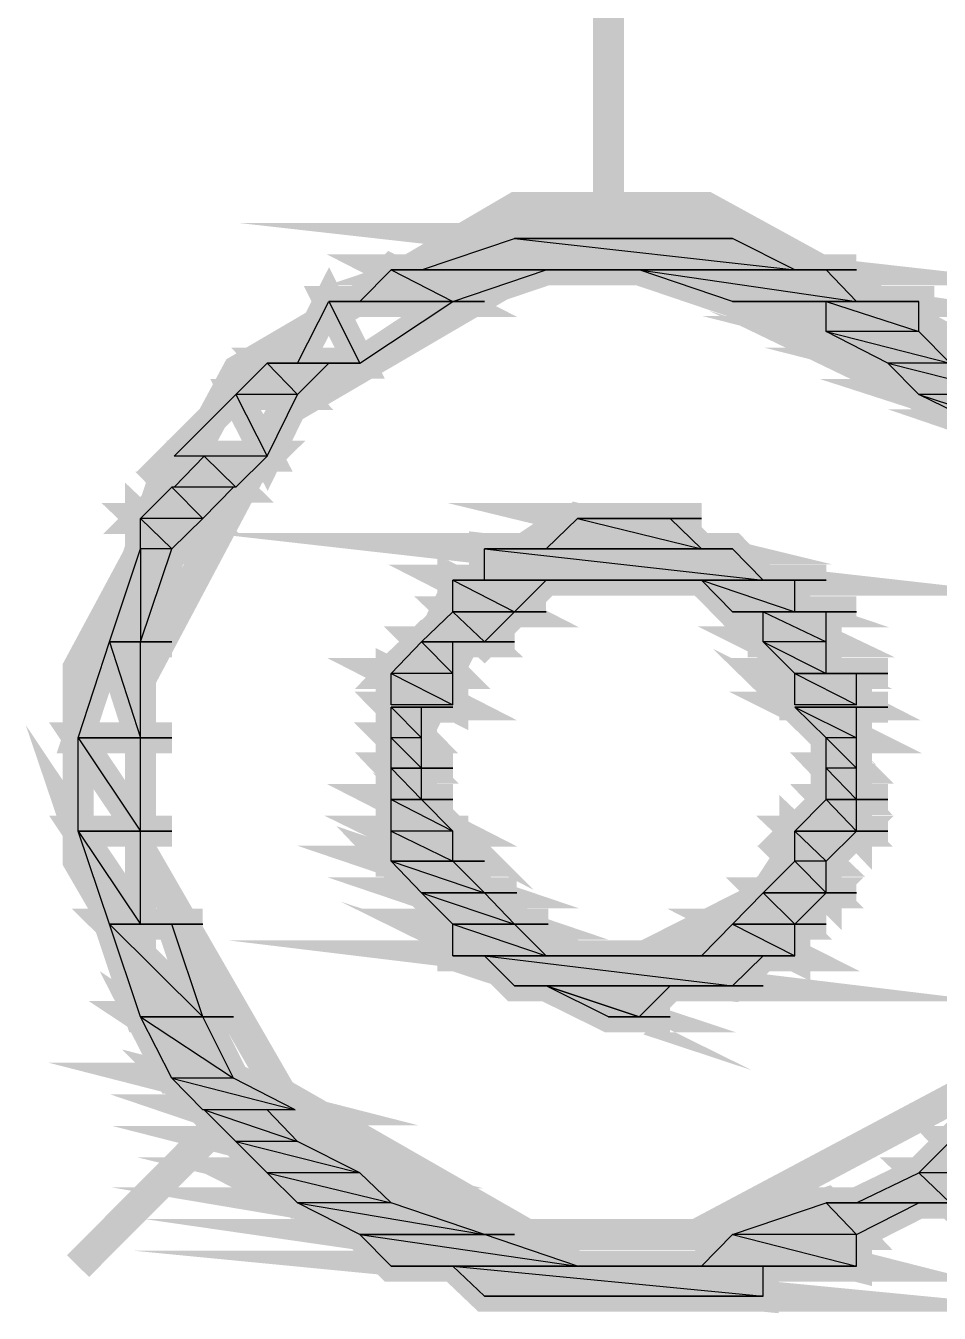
# Model space of a CAD drawing. Header units: metres. Extents: x -593 to 248, y 430 to 1024.
# Drawn here: x -230.477 to -229.232, y 806.508 to 808.263 of the extents above; entities that cross this region are included whole.
import ezdxf

# ---------------------------------------------------------------- set-up
doc = ezdxf.new("R2010")
doc.units = ezdxf.units.M
doc.header["$MEASUREMENT"] = 0
doc.layers.add('C00-00-00-BLACK', color=7, linetype='Continuous')
doc.layers.add('CFF-00-00', color=1, linetype='Continuous')

msp = doc.modelspace()

# ---------------------------------------------------------------- linework, layer by layer
at = {"layer": 'C00-00-00-BLACK', "const_width": 0.0423}
msp.add_lwpolyline([(-229.6828, 807.9729), (-229.6828, 808.5649)], dxfattribs=at)
for points in [[(-228.9208, 807.2509), (-228.9208, 807.3869), (-229.1438, 807.7929), (-229.5488, 808.0149), (-229.6828, 808.0149), (-229.8088, 808.0149), (-230.1878, 807.7929), (-230.4058, 807.3869), (-230.4058, 807.2509), (-230.4058, 807.1249), (-230.1878, 806.7489), (-229.8088, 806.5309), (-229.6828, 806.5309), (-229.5488, 806.5309), (-229.1438, 806.7489), (-228.9208, 807.1249), (-228.9208, 807.2509)], [(-229.5138, 807.9729), (-229.8108, 807.9729), (-229.4288, 807.9299), (-229.5138, 807.9729)], [(-229.8108, 807.9729), (-229.4288, 807.9299), (-229.9378, 807.9299), (-229.8108, 807.9729)], [(-229.7678, 807.9729), (-229.5138, 807.9729), (-229.8108, 807.9729), (-229.7678, 807.9729)], [(-229.6408, 807.9729), (-229.5558, 807.9729), (-229.7678, 807.9729), (-229.6408, 807.9729)], [(-229.5558, 807.9729), (-229.7678, 807.9729), (-229.5138, 807.9729), (-229.5558, 807.9729)], [(-229.6408, 807.9299), (-229.3448, 807.8869), (-229.5138, 807.8869), (-229.6408, 807.9299)], [(-229.9788, 807.9299), (-229.8948, 807.8869), (-230.0218, 807.8869), (-229.9788, 807.9299)], [(-229.0058, 807.2509), (-229.0058, 807.3719), (-229.2018, 807.7339), (-229.5628, 807.9299), (-229.6828, 807.9299), (-229.7938, 807.9299), (-230.1288, 807.7339), (-230.3208, 807.3719), (-230.3208, 807.2509), (-230.3208, 807.1399), (-230.1288, 806.8069), (-229.7938, 806.6149), (-229.6828, 806.6149), (-229.5628, 806.6149), (-229.2018, 806.8069), (-229.0058, 807.1399), (-229.0058, 807.2509)], [(-229.7678, 807.9299), (-229.9788, 807.9299), (-229.8948, 807.8869), (-229.7678, 807.9299)], [(-229.9378, 807.9299), (-229.7678, 807.9299), (-229.9788, 807.9299), (-229.9378, 807.9299)], [(-229.3858, 807.9299), (-229.9378, 807.9299), (-229.3858, 807.9299)], [(-229.9378, 807.9299), (-229.3858, 807.9299), (-229.3448, 807.9299), (-229.9378, 807.9299)], [(-229.3858, 807.9299), (-229.3448, 807.9299), (-229.9378, 807.9299), (-229.3858, 807.9299)], [(-229.3858, 807.9299), (-229.9378, 807.9299), (-229.4288, 807.9299), (-229.3858, 807.9299)], [(-229.6408, 807.9299), (-229.9378, 807.9299), (-229.7678, 807.9299), (-229.6408, 807.9299)], [(-229.3858, 807.9299), (-229.6408, 807.9299), (-229.3448, 807.8869), (-229.3858, 807.9299)], [(-230.0638, 807.8869), (-230.0218, 807.8029), (-230.1068, 807.8029), (-230.0638, 807.8869)], [(-229.8948, 807.8869), (-230.0638, 807.8869), (-230.0218, 807.8029), (-229.8948, 807.8869)], [(-229.8948, 807.8869), (-230.0218, 807.8869), (-230.0638, 807.8869), (-229.8948, 807.8869)], [(-230.0218, 807.8869), (-229.8948, 807.8869), (-229.8518, 807.8869), (-230.0218, 807.8869)], [(-229.3858, 807.8459), (-229.2168, 807.8029), (-229.3018, 807.8029), (-229.3858, 807.8459)], [(-229.3448, 807.8869), (-229.5138, 807.8869), (-229.2598, 807.8869), (-229.3448, 807.8869)], [(-229.5138, 807.8869), (-229.2598, 807.8869), (-229.3858, 807.8869), (-229.5138, 807.8869)], [(-229.2598, 807.8869), (-229.3858, 807.8869), (-229.2598, 807.8459), (-229.2598, 807.8869)], [(-229.3858, 807.8869), (-229.2598, 807.8459), (-229.3858, 807.8459), (-229.3858, 807.8869)], [(-229.2598, 807.8459), (-229.3858, 807.8459), (-229.2168, 807.8029), (-229.2598, 807.8459)], [(-229.2598, 807.7599), (-229.1328, 807.7189), (-229.1748, 807.7189), (-229.2598, 807.7599)], [(-230.1478, 807.8029), (-230.1068, 807.7599), (-230.1908, 807.7599), (-230.1478, 807.8029)], [(-229.3018, 807.8029), (-229.1328, 807.7599), (-229.2598, 807.7599), (-229.3018, 807.8029)], [(-230.0638, 807.8029), (-230.1478, 807.8029), (-230.1068, 807.7599), (-230.0638, 807.8029)], [(-230.1068, 807.8029), (-230.0638, 807.8029), (-230.1478, 807.8029), (-230.1068, 807.8029)], [(-230.0218, 807.8029), (-230.1068, 807.8029), (-230.0638, 807.8029), (-230.0218, 807.8029)], [(-229.2168, 807.8029), (-229.3018, 807.8029), (-229.1328, 807.7599), (-229.2168, 807.8029)], [(-230.1908, 807.7599), (-230.1478, 807.6759), (-230.2748, 807.6759), (-230.1908, 807.7599)], [(-230.1068, 807.7599), (-230.1908, 807.7599), (-230.1478, 807.6759), (-230.1068, 807.7599)], [(-229.1328, 807.7599), (-229.2598, 807.7599), (-229.1328, 807.7189), (-229.1328, 807.7599)], [(-229.1328, 807.7189), (-229.1748, 807.7189), (-229.0488, 807.6759), (-229.1328, 807.7189)], [(-229.1748, 807.7189), (-229.0488, 807.6759), (-229.1328, 807.6759), (-229.1748, 807.7189)], [(-229.1328, 807.6759), (-229.0488, 807.6339), (-229.0898, 807.6339), (-229.1328, 807.6759)], [(-230.2338, 807.6759), (-230.1908, 807.6339), (-230.2748, 807.6339), (-230.2338, 807.6759)], [(-230.1478, 807.6759), (-230.2338, 807.6759), (-230.1908, 807.6339), (-230.1478, 807.6759)], [(-230.3208, 807.5499), (-230.3208, 807.4229), (-230.3628, 807.4229), (-230.3208, 807.5499)], [(-230.2778, 807.6339), (-230.2358, 807.5909), (-230.3208, 807.5909), (-230.2778, 807.6339)], [(-230.1938, 807.6339), (-230.2778, 807.6339), (-230.2358, 807.5909), (-230.1938, 807.6339)], [(-230.3208, 807.5909), (-230.2778, 807.5499), (-230.3208, 807.5499), (-230.3208, 807.5909)], [(-230.2358, 807.5909), (-230.3208, 807.5909), (-230.2778, 807.5499), (-230.2358, 807.5909)], [(-229.3448, 807.2509), (-229.3448, 807.3099), (-229.4508, 807.4859), (-229.6248, 807.5909), (-229.6828, 807.5909), (-229.7358, 807.5909), (-229.8948, 807.4859), (-229.9788, 807.3099), (-229.9788, 807.2509), (-229.9788, 807.1979), (-229.8948, 807.0399), (-229.7358, 806.9539), (-229.6828, 806.9539), (-229.6248, 806.9539), (-229.4508, 807.0399), (-229.3448, 807.1979), (-229.3448, 807.2509)], [(-229.5988, 807.5909), (-229.7248, 807.5909), (-229.5558, 807.5499), (-229.5988, 807.5909)], [(-229.7248, 807.5909), (-229.5558, 807.5499), (-229.7678, 807.5499), (-229.7248, 807.5909)], [(-229.6828, 807.5909), (-229.5988, 807.5909), (-229.7248, 807.5909), (-229.6828, 807.5909)], [(-229.7248, 807.5909), (-229.5988, 807.5909), (-229.5558, 807.5909), (-229.7248, 807.5909)], [(-229.5988, 807.5909), (-229.5558, 807.5909), (-229.7248, 807.5909), (-229.5988, 807.5909)], [(-230.2778, 807.5499), (-230.3208, 807.5499), (-230.3208, 807.4229), (-230.2778, 807.5499)], [(-229.5138, 807.5499), (-229.8518, 807.5499), (-229.4718, 807.5069), (-229.5138, 807.5499)], [(-229.3858, 807.2509), (-229.3858, 807.3039), (-229.4718, 807.4629), (-229.6328, 807.5469), (-229.6848, 807.5469), (-229.7298, 807.5469), (-229.8598, 807.4629), (-229.9398, 807.3039), (-229.9398, 807.2509), (-229.9398, 807.2079), (-229.8598, 807.0759), (-229.7298, 806.9949), (-229.6848, 806.9949), (-229.6328, 806.9949), (-229.4718, 807.0759), (-229.3858, 807.2079), (-229.3858, 807.2509)], [(-229.8518, 807.5499), (-229.4718, 807.5069), (-229.8518, 807.5069), (-229.8518, 807.5499)], [(-229.8108, 807.5499), (-229.5138, 807.5499), (-229.8518, 807.5499), (-229.8108, 807.5499)], [(-229.5558, 807.5499), (-229.7678, 807.5499), (-229.8108, 807.5499), (-229.5558, 807.5499)], [(-229.5558, 807.5499), (-229.8108, 807.5499), (-229.5138, 807.5499), (-229.5558, 807.5499)], [(-229.7678, 807.5499), (-229.5558, 807.5499), (-229.5138, 807.5499), (-229.7678, 807.5499)], [(-229.5558, 807.5069), (-229.4288, 807.4639), (-229.5138, 807.4639), (-229.5558, 807.5069)], [(-229.8948, 807.5069), (-229.8108, 807.4639), (-229.8948, 807.4639), (-229.8948, 807.5069)], [(-229.7678, 807.5069), (-229.8948, 807.5069), (-229.8108, 807.4639), (-229.7678, 807.5069)], [(-229.8518, 807.5069), (-229.7678, 807.5069), (-229.8948, 807.5069), (-229.8518, 807.5069)], [(-229.4718, 807.5069), (-229.8518, 807.5069), (-229.4718, 807.5069)], [(-229.8518, 807.5069), (-229.4718, 807.5069), (-229.4288, 807.5069), (-229.8518, 807.5069)], [(-229.7248, 807.5069), (-229.6828, 807.5069), (-229.8518, 807.5069), (-229.7248, 807.5069)], [(-229.7248, 807.5069), (-229.8518, 807.5069), (-229.6828, 807.5069), (-229.7248, 807.5069)], [(-229.7248, 807.5069), (-229.8518, 807.5069), (-229.7678, 807.5069), (-229.7248, 807.5069)], [(-229.4718, 807.5069), (-229.6828, 807.5069), (-229.4718, 807.5069)], [(-229.6828, 807.5069), (-229.4718, 807.5069), (-229.6408, 807.5069), (-229.6828, 807.5069)], [(-229.4288, 807.5069), (-229.5558, 807.5069), (-229.4288, 807.4639), (-229.4288, 807.5069)], [(-229.4718, 807.5069), (-229.6408, 807.5069), (-229.4718, 807.5069)], [(-229.6408, 807.5069), (-229.4718, 807.5069), (-229.5558, 807.5069), (-229.6408, 807.5069)], [(-229.4288, 807.5069), (-229.3858, 807.5069), (-229.5558, 807.5069), (-229.4288, 807.5069)], [(-229.4288, 807.5069), (-229.5558, 807.5069), (-229.4718, 807.5069), (-229.4288, 807.5069)], [(-229.4718, 807.4229), (-229.3858, 807.3799), (-229.4288, 807.3799), (-229.4718, 807.4229)], [(-229.4718, 807.4639), (-229.3858, 807.4229), (-229.4718, 807.4229), (-229.4718, 807.4639)], [(-230.3628, 807.4229), (-230.3208, 807.2919), (-230.4058, 807.2919), (-230.3628, 807.4229)], [(-229.8948, 807.4639), (-229.8518, 807.4229), (-229.9378, 807.4229), (-229.8948, 807.4639)], [(-229.8108, 807.4639), (-229.8948, 807.4639), (-229.8518, 807.4229), (-229.8108, 807.4639)], [(-229.8948, 807.4639), (-229.8108, 807.4639), (-229.7678, 807.4639), (-229.8948, 807.4639)], [(-229.8108, 807.4639), (-229.7678, 807.4639), (-229.8948, 807.4639), (-229.8108, 807.4639)], [(-229.3858, 807.4639), (-229.4718, 807.4639), (-229.3858, 807.4229), (-229.3858, 807.4639)], [(-229.4288, 807.4639), (-229.5138, 807.4639), (-229.3858, 807.4639), (-229.4288, 807.4639)], [(-229.5138, 807.4639), (-229.3858, 807.4639), (-229.4718, 807.4639), (-229.5138, 807.4639)], [(-229.3858, 807.4639), (-229.4718, 807.4639), (-229.3858, 807.4639)], [(-229.4718, 807.4639), (-229.3858, 807.4639), (-229.3448, 807.4639), (-229.4718, 807.4639)], [(-229.9378, 807.4229), (-229.8948, 807.3799), (-229.9788, 807.3799), (-229.9378, 807.4229)], [(-230.3208, 807.4229), (-230.3628, 807.4229), (-230.3208, 807.2919), (-230.3208, 807.4229)], [(-230.3628, 807.4229), (-230.3208, 807.4229), (-230.2778, 807.4229), (-230.3628, 807.4229)], [(-230.3208, 807.4229), (-230.2778, 807.4229), (-230.3628, 807.4229), (-230.3208, 807.4229)], [(-229.8948, 807.4229), (-229.9378, 807.4229), (-229.8948, 807.3799), (-229.8948, 807.4229)], [(-229.8518, 807.4229), (-229.9378, 807.4229), (-229.8518, 807.4229)], [(-229.9378, 807.4229), (-229.8518, 807.4229), (-229.8108, 807.4229), (-229.9378, 807.4229)], [(-229.8948, 807.4229), (-229.8518, 807.4229), (-229.9378, 807.4229), (-229.8948, 807.4229)], [(-229.8948, 807.4229), (-229.9378, 807.4229), (-229.8518, 807.4229), (-229.8948, 807.4229)], [(-229.3858, 807.4229), (-229.4718, 807.4229), (-229.3858, 807.3799), (-229.3858, 807.4229)], [(-229.9788, 807.3799), (-229.8948, 807.3369), (-229.9788, 807.3369), (-229.9788, 807.3799)], [(-229.4288, 807.3339), (-229.3448, 807.2919), (-229.3858, 807.2919), (-229.4288, 807.3339)], [(-229.4288, 807.3799), (-229.3448, 807.3369), (-229.4288, 807.3369), (-229.4288, 807.3799)], [(-229.8948, 807.3799), (-229.9788, 807.3799), (-229.8948, 807.3369), (-229.8948, 807.3799)], [(-229.3448, 807.3799), (-229.4288, 807.3799), (-229.3448, 807.3369), (-229.3448, 807.3799)], [(-229.3448, 807.3799), (-229.3018, 807.3799), (-229.4288, 807.3799), (-229.3448, 807.3799)], [(-229.3448, 807.3799), (-229.4288, 807.3799), (-229.3858, 807.3799), (-229.3448, 807.3799)], [(-229.9788, 807.3339), (-229.9378, 807.2919), (-229.9788, 807.2919), (-229.9788, 807.3339)], [(-230.4058, 807.2919), (-230.3208, 807.1649), (-230.4058, 807.1649), (-230.4058, 807.2919)], [(-229.9378, 807.3339), (-229.9788, 807.3339), (-229.9378, 807.2919), (-229.9378, 807.3339)], [(-229.9378, 807.3339), (-229.8948, 807.3339), (-229.9788, 807.3339), (-229.9378, 807.3339)], [(-229.9378, 807.3339), (-229.9788, 807.3339), (-229.8948, 807.3339), (-229.9378, 807.3339)], [(-229.9788, 807.2919), (-229.9378, 807.2509), (-229.9788, 807.2509), (-229.9788, 807.2919)], [(-229.3448, 807.3339), (-229.4288, 807.3339), (-229.3448, 807.2919), (-229.3448, 807.3339)], [(-229.4288, 807.3339), (-229.3448, 807.3339), (-229.3018, 807.3339), (-229.4288, 807.3339)], [(-229.3448, 807.3339), (-229.3018, 807.3339), (-229.4288, 807.3339), (-229.3448, 807.3339)], [(-229.3858, 807.2919), (-229.3448, 807.2509), (-229.3858, 807.2509), (-229.3858, 807.2919)], [(-230.4058, 807.1649), (-230.3208, 807.0379), (-230.3628, 807.0379), (-230.4058, 807.1649)], [(-230.3208, 807.2919), (-230.4058, 807.2919), (-230.3208, 807.1649), (-230.3208, 807.2919)], [(-230.3208, 807.2919), (-230.4058, 807.2919), (-230.3208, 807.2919)], [(-230.4058, 807.2919), (-230.3208, 807.2919), (-230.2778, 807.2919), (-230.4058, 807.2919)], [(-229.9378, 807.2919), (-229.9788, 807.2919), (-229.9378, 807.2509), (-229.9378, 807.2919)], [(-229.3448, 807.2919), (-229.3858, 807.2919), (-229.3448, 807.2509), (-229.3448, 807.2919)], [(-229.9788, 807.2509), (-229.9378, 807.2079), (-229.9788, 807.2079), (-229.9788, 807.2509)], [(-229.3858, 807.2509), (-229.3448, 807.2079), (-229.3858, 807.2079), (-229.3858, 807.2509)], [(-229.9378, 807.2509), (-229.9788, 807.2509), (-229.9378, 807.2079), (-229.9378, 807.2509)], [(-229.9378, 807.2509), (-229.9788, 807.2509), (-229.9378, 807.2509)], [(-229.9788, 807.2509), (-229.9378, 807.2509), (-229.8948, 807.2509), (-229.9788, 807.2509)], [(-229.3448, 807.2509), (-229.3858, 807.2509), (-229.3448, 807.2079), (-229.3448, 807.2509)], [(-229.9378, 807.2079), (-229.9788, 807.2079), (-229.8948, 807.1649), (-229.9378, 807.2079)], [(-229.9788, 807.2079), (-229.8948, 807.1649), (-229.9788, 807.1649), (-229.9788, 807.2079)], [(-229.3858, 807.2079), (-229.3448, 807.1649), (-229.4288, 807.1649), (-229.3858, 807.2079)], [(-229.9378, 807.2079), (-229.9788, 807.2079), (-229.9378, 807.2079)], [(-229.9788, 807.2079), (-229.9378, 807.2079), (-229.8948, 807.2079), (-229.9788, 807.2079)], [(-229.3448, 807.2079), (-229.3858, 807.2079), (-229.3448, 807.1649), (-229.3448, 807.2079)], [(-229.3448, 807.2079), (-229.3858, 807.2079), (-229.3448, 807.2079)], [(-229.3858, 807.2079), (-229.3448, 807.2079), (-229.3018, 807.2079), (-229.3858, 807.2079)], [(-229.9788, 807.1649), (-229.8948, 807.1239), (-229.9788, 807.1239), (-229.9788, 807.1649)], [(-229.4288, 807.1649), (-229.3858, 807.1239), (-229.4288, 807.1239), (-229.4288, 807.1649)], [(-230.3208, 807.1649), (-230.4058, 807.1649), (-230.3208, 807.0379), (-230.3208, 807.1649)], [(-230.4058, 807.1649), (-230.3208, 807.1649), (-230.2778, 807.1649), (-230.4058, 807.1649)], [(-230.3208, 807.1649), (-230.2778, 807.1649), (-230.4058, 807.1649), (-230.3208, 807.1649)], [(-229.8948, 807.1649), (-229.9788, 807.1649), (-229.8948, 807.1239), (-229.8948, 807.1649)], [(-229.3448, 807.1649), (-229.4288, 807.1649), (-229.3858, 807.1239), (-229.3448, 807.1649)], [(-229.4288, 807.1649), (-229.3448, 807.1649), (-229.3018, 807.1649), (-229.4288, 807.1649)], [(-229.3448, 807.1649), (-229.3018, 807.1649), (-229.4288, 807.1649), (-229.3448, 807.1649)], [(-229.9788, 807.1239), (-229.8518, 807.0809), (-229.9378, 807.0809), (-229.9788, 807.1239)], [(-229.4288, 807.1239), (-229.3858, 807.0809), (-229.4718, 807.0809), (-229.4288, 807.1239)], [(-229.8948, 807.1239), (-229.9788, 807.1239), (-229.8518, 807.0809), (-229.8948, 807.1239)], [(-229.9378, 807.0809), (-229.8108, 807.0379), (-229.8948, 807.0379), (-229.9378, 807.0809)], [(-229.9788, 807.1239), (-229.8948, 807.1239), (-229.8518, 807.1239), (-229.9788, 807.1239)], [(-229.8948, 807.1239), (-229.8518, 807.1239), (-229.9788, 807.1239), (-229.8948, 807.1239)], [(-229.3858, 807.1239), (-229.4288, 807.1239), (-229.3858, 807.0809), (-229.3858, 807.1239)], [(-230.3628, 807.0379), (-230.2358, 806.9119), (-230.3208, 806.9119), (-230.3628, 807.0379)], [(-229.4718, 807.0809), (-229.4288, 807.0379), (-229.5138, 807.0379), (-229.4718, 807.0809)], [(-229.8518, 807.0809), (-229.9378, 807.0809), (-229.8108, 807.0379), (-229.8518, 807.0809)], [(-229.8518, 807.0809), (-229.9378, 807.0809), (-229.8518, 807.0809)], [(-229.9378, 807.0809), (-229.8518, 807.0809), (-229.8078, 807.0809), (-229.9378, 807.0809)], [(-229.3858, 807.0809), (-229.4718, 807.0809), (-229.4288, 807.0379), (-229.3858, 807.0809)], [(-229.3858, 807.0809), (-229.4718, 807.0809), (-229.3858, 807.0809)], [(-229.4718, 807.0809), (-229.3858, 807.0809), (-229.3448, 807.0809), (-229.4718, 807.0809)], [(-230.2778, 807.0379), (-230.3628, 807.0379), (-230.2358, 806.9119), (-230.2778, 807.0379)], [(-230.2778, 807.0379), (-230.2358, 807.0379), (-230.3628, 807.0379), (-230.2778, 807.0379)], [(-230.2778, 807.0379), (-230.3628, 807.0379), (-230.3208, 807.0379), (-230.2778, 807.0379)], [(-229.6408, 806.9119), (-229.6828, 806.9119), (-229.7678, 806.9539), (-229.6408, 806.9119)], [(-229.8108, 807.0379), (-229.8948, 807.0379), (-229.7678, 806.9949), (-229.8108, 807.0379)], [(-229.8948, 807.0379), (-229.7678, 806.9949), (-229.8948, 806.9949), (-229.8948, 807.0379)], [(-229.8108, 807.0379), (-229.8948, 807.0379), (-229.8108, 807.0379)], [(-229.8948, 807.0379), (-229.8108, 807.0379), (-229.7648, 807.0379), (-229.8948, 807.0379)], [(-229.5138, 807.0379), (-229.4288, 806.9949), (-229.5558, 806.9949), (-229.5138, 807.0379)], [(-229.4288, 807.0379), (-229.5138, 807.0379), (-229.4288, 806.9949), (-229.4288, 807.0379)], [(-229.4288, 807.0379), (-229.5138, 807.0379), (-229.4288, 807.0379)], [(-229.5138, 807.0379), (-229.4288, 807.0379), (-229.3858, 807.0379), (-229.5138, 807.0379)], [(-229.8518, 806.9949), (-229.5138, 806.9539), (-229.8108, 806.9539), (-229.8518, 806.9949)], [(-229.4718, 806.9949), (-229.8518, 806.9949), (-229.5138, 806.9539), (-229.4718, 806.9949)], [(-229.7678, 806.9949), (-229.8948, 806.9949), (-229.7248, 806.9949), (-229.7678, 806.9949)], [(-229.8948, 806.9949), (-229.7248, 806.9949), (-229.8518, 806.9949), (-229.8948, 806.9949)], [(-229.7248, 806.9949), (-229.8518, 806.9949), (-229.7248, 806.9949)], [(-229.8518, 806.9949), (-229.7248, 806.9949), (-229.6828, 806.9949), (-229.8518, 806.9949)], [(-229.6828, 806.9949), (-229.6408, 806.9949), (-229.8518, 806.9949), (-229.6828, 806.9949)], [(-229.6828, 806.9949), (-229.8518, 806.9949), (-229.7248, 806.9949), (-229.6828, 806.9949)], [(-229.8518, 806.9949), (-229.6828, 806.9949), (-229.6408, 806.9949), (-229.8518, 806.9949)], [(-229.6828, 806.9949), (-229.6408, 806.9949), (-229.8518, 806.9949), (-229.6828, 806.9949)], [(-229.6408, 806.9949), (-229.4718, 806.9949), (-229.6828, 806.9949), (-229.6408, 806.9949)], [(-229.5988, 806.9949), (-229.4718, 806.9949), (-229.6408, 806.9949), (-229.5988, 806.9949)], [(-229.4718, 806.9949), (-229.6408, 806.9949), (-229.4718, 806.9949)], [(-229.5558, 806.9949), (-229.4718, 806.9949), (-229.5988, 806.9949), (-229.5558, 806.9949)], [(-229.4718, 806.9949), (-229.5988, 806.9949), (-229.4718, 806.9949)], [(-229.5988, 806.9949), (-229.4718, 806.9949), (-229.4288, 806.9949), (-229.5988, 806.9949)], [(-229.4718, 806.9949), (-229.5988, 806.9949), (-229.4718, 806.9949)], [(-229.4288, 806.9949), (-229.5558, 806.9949), (-229.4718, 806.9949), (-229.4288, 806.9949)], [(-230.3208, 806.9119), (-230.1938, 806.8279), (-230.2778, 806.8279), (-230.3208, 806.9119)], [(-229.7678, 806.9539), (-229.5988, 806.9539), (-229.6408, 806.9119), (-229.7678, 806.9539)], [(-229.5138, 806.9539), (-229.8108, 806.9539), (-229.5138, 806.9539)], [(-229.8108, 806.9539), (-229.5138, 806.9539), (-229.4718, 806.9539), (-229.8108, 806.9539)], [(-229.5138, 806.9539), (-229.8108, 806.9539), (-229.5558, 806.9539), (-229.5138, 806.9539)], [(-229.8108, 806.9539), (-229.5558, 806.9539), (-229.7678, 806.9539), (-229.8108, 806.9539)], [(-229.5988, 806.9539), (-229.5558, 806.9539), (-229.7678, 806.9539), (-229.5988, 806.9539)], [(-229.5988, 806.9539), (-229.7678, 806.9539), (-229.5558, 806.9539), (-229.5988, 806.9539)], [(-230.2358, 806.9119), (-230.3208, 806.9119), (-230.1938, 806.8279), (-230.2358, 806.9119)], [(-230.3208, 806.9119), (-230.2358, 806.9119), (-230.1938, 806.9119), (-230.3208, 806.9119)], [(-230.2358, 806.9119), (-230.1938, 806.9119), (-230.3208, 806.9119), (-230.2358, 806.9119)], [(-229.6408, 806.9119), (-229.5988, 806.9119), (-229.6828, 806.9119), (-229.6408, 806.9119)], [(-230.2778, 806.8279), (-230.1098, 806.7849), (-230.2358, 806.7849), (-230.2778, 806.8279)], [(-230.1938, 806.8279), (-230.2778, 806.8279), (-230.1098, 806.7849), (-230.1938, 806.8279)], [(-230.2338, 806.7849), (-230.1068, 806.7419), (-230.1908, 806.7419), (-230.2338, 806.7849)], [(-229.1748, 806.7849), (-229.1328, 806.7419), (-229.2168, 806.7419), (-229.1748, 806.7849)], [(-230.1478, 806.7849), (-230.2338, 806.7849), (-230.1068, 806.7419), (-230.1478, 806.7849)], [(-230.1908, 806.7419), (-230.0218, 806.6989), (-230.1478, 806.6989), (-230.1908, 806.7419)], [(-230.1068, 806.7419), (-230.1908, 806.7419), (-230.0218, 806.6989), (-230.1068, 806.7419)], [(-229.2168, 806.7419), (-229.1748, 806.6989), (-229.2598, 806.6989), (-229.2168, 806.7419)], [(-229.1328, 806.7419), (-229.2168, 806.7419), (-229.1748, 806.6989), (-229.1328, 806.7419)], [(-230.1478, 806.6989), (-229.9788, 806.6579), (-230.1068, 806.6579), (-230.1478, 806.6989)], [(-230.0218, 806.6989), (-230.1478, 806.6989), (-229.9788, 806.6579), (-230.0218, 806.6989)], [(-229.2598, 806.6989), (-229.2168, 806.6579), (-229.3448, 806.6579), (-229.2598, 806.6989)], [(-229.1748, 806.6989), (-229.2598, 806.6989), (-229.2168, 806.6579), (-229.1748, 806.6989)], [(-230.1068, 806.6579), (-229.8518, 806.6149), (-230.0218, 806.6149), (-230.1068, 806.6579)], [(-229.9788, 806.6579), (-230.1068, 806.6579), (-229.8518, 806.6149), (-229.9788, 806.6579)], [(-229.3858, 806.6579), (-229.3448, 806.6149), (-229.5138, 806.6149), (-229.3858, 806.6579)], [(-229.2598, 806.6579), (-229.3858, 806.6579), (-229.3448, 806.6149), (-229.2598, 806.6579)], [(-229.3448, 806.6579), (-229.2598, 806.6579), (-229.3858, 806.6579), (-229.3448, 806.6579)], [(-229.2168, 806.6579), (-229.3448, 806.6579), (-229.2598, 806.6579), (-229.2168, 806.6579)], [(-230.0218, 806.6149), (-229.7248, 806.5719), (-229.9788, 806.5719), (-230.0218, 806.6149)], [(-229.5138, 806.6149), (-229.3448, 806.5719), (-229.5558, 806.5719), (-229.5138, 806.6149)], [(-229.8518, 806.6149), (-230.0218, 806.6149), (-229.7248, 806.5719), (-229.8518, 806.6149)], [(-229.8518, 806.6149), (-230.0218, 806.6149), (-229.8518, 806.6149)], [(-230.0218, 806.6149), (-229.8518, 806.6149), (-229.8108, 806.6149), (-230.0218, 806.6149)], [(-229.3448, 806.6149), (-229.5138, 806.6149), (-229.3448, 806.5719), (-229.3448, 806.6149)], [(-229.4718, 806.5719), (-229.8948, 806.5719), (-229.4718, 806.5309), (-229.4718, 806.5719)], [(-229.7248, 806.5719), (-229.9788, 806.5719), (-229.5988, 806.5719), (-229.7248, 806.5719)], [(-229.9788, 806.5719), (-229.5988, 806.5719), (-229.9378, 806.5719), (-229.9788, 806.5719)], [(-229.3858, 806.5719), (-229.9378, 806.5719), (-229.4718, 806.5719), (-229.3858, 806.5719)], [(-229.9378, 806.5719), (-229.4718, 806.5719), (-229.8948, 806.5719), (-229.9378, 806.5719)], [(-229.8948, 806.5719), (-229.4718, 806.5309), (-229.8518, 806.5309), (-229.8948, 806.5719)], [(-229.5988, 806.5719), (-229.3858, 806.5719), (-229.3448, 806.5719), (-229.5988, 806.5719)], [(-229.3858, 806.5719), (-229.3448, 806.5719), (-229.5988, 806.5719), (-229.3858, 806.5719)], [(-229.5158, 806.5719), (-229.3858, 806.5719), (-229.5578, 806.5719), (-229.5158, 806.5719)], [(-229.3448, 806.5719), (-229.5158, 806.5719), (-229.3858, 806.5719), (-229.3448, 806.5719)], [(-229.5988, 806.5309), (-229.7678, 806.5309), (-229.8518, 806.5309), (-229.5988, 806.5309)], [(-229.8518, 806.5309), (-229.4718, 806.5309), (-229.5988, 806.5309), (-229.8518, 806.5309)], [(-229.5988, 806.5309), (-229.5558, 806.5309), (-229.7678, 806.5309), (-229.5988, 806.5309)]]:
    msp.add_lwpolyline(points, close=True, dxfattribs=at)
at = {"layer": 'C00-00-00-BLACK'}
for points in [[(-229.8108, 807.9729), (-229.4288, 807.9299), (-229.9378, 807.9299), (-229.8108, 807.9729)], [(-229.7678, 807.9729), (-229.5138, 807.9729), (-229.8108, 807.9729), (-229.7678, 807.9729)], [(-229.5138, 807.9729), (-229.8108, 807.9729), (-229.4288, 807.9299), (-229.5138, 807.9729)], [(-229.6408, 807.9729), (-229.5558, 807.9729), (-229.7678, 807.9729), (-229.6408, 807.9729)], [(-229.5558, 807.9729), (-229.7678, 807.9729), (-229.5138, 807.9729), (-229.5558, 807.9729)], [(-229.9788, 807.9299), (-229.8948, 807.8869), (-230.0218, 807.8869), (-229.9788, 807.9299)], [(-229.9378, 807.9299), (-229.7678, 807.9299), (-229.9788, 807.9299), (-229.9378, 807.9299)], [(-229.7678, 807.9299), (-229.9788, 807.9299), (-229.8948, 807.8869), (-229.7678, 807.9299)], [(-229.3858, 807.9299), (-229.9378, 807.9299), (-229.3858, 807.9299)], [(-229.9378, 807.9299), (-229.3858, 807.9299), (-229.3448, 807.9299), (-229.9378, 807.9299)], [(-229.3858, 807.9299), (-229.3448, 807.9299), (-229.9378, 807.9299), (-229.3858, 807.9299)], [(-229.3858, 807.9299), (-229.9378, 807.9299), (-229.4288, 807.9299), (-229.3858, 807.9299)], [(-229.6408, 807.9299), (-229.9378, 807.9299), (-229.7678, 807.9299), (-229.6408, 807.9299)], [(-229.3858, 807.9299), (-229.6408, 807.9299), (-229.3448, 807.8869), (-229.3858, 807.9299)], [(-229.6408, 807.9299), (-229.3448, 807.8869), (-229.5138, 807.8869), (-229.6408, 807.9299)], [(-230.0638, 807.8869), (-230.0218, 807.8029), (-230.1068, 807.8029), (-230.0638, 807.8869)], [(-229.8948, 807.8869), (-230.0218, 807.8869), (-230.0638, 807.8869), (-229.8948, 807.8869)], [(-229.8948, 807.8869), (-230.0638, 807.8869), (-230.0218, 807.8029), (-229.8948, 807.8869)], [(-230.0218, 807.8869), (-229.8948, 807.8869), (-229.8518, 807.8869), (-230.0218, 807.8869)], [(-229.3448, 807.8869), (-229.5138, 807.8869), (-229.2598, 807.8869), (-229.3448, 807.8869)], [(-229.5138, 807.8869), (-229.2598, 807.8869), (-229.3858, 807.8869), (-229.5138, 807.8869)], [(-229.2598, 807.8869), (-229.3858, 807.8869), (-229.2598, 807.8459), (-229.2598, 807.8869)], [(-229.3858, 807.8869), (-229.2598, 807.8459), (-229.3858, 807.8459), (-229.3858, 807.8869)], [(-229.2598, 807.8459), (-229.3858, 807.8459), (-229.2168, 807.8029), (-229.2598, 807.8459)], [(-229.3858, 807.8459), (-229.2168, 807.8029), (-229.3018, 807.8029), (-229.3858, 807.8459)], [(-230.1478, 807.8029), (-230.1068, 807.7599), (-230.1908, 807.7599), (-230.1478, 807.8029)], [(-230.1068, 807.8029), (-230.0638, 807.8029), (-230.1478, 807.8029), (-230.1068, 807.8029)], [(-230.0638, 807.8029), (-230.1478, 807.8029), (-230.1068, 807.7599), (-230.0638, 807.8029)], [(-230.0218, 807.8029), (-230.1068, 807.8029), (-230.0638, 807.8029), (-230.0218, 807.8029)], [(-229.2168, 807.8029), (-229.3018, 807.8029), (-229.1328, 807.7599), (-229.2168, 807.8029)], [(-229.3018, 807.8029), (-229.1328, 807.7599), (-229.2598, 807.7599), (-229.3018, 807.8029)], [(-230.1908, 807.7599), (-230.1478, 807.6759), (-230.2748, 807.6759), (-230.1908, 807.7599)], [(-230.1068, 807.7599), (-230.1908, 807.7599), (-230.1478, 807.6759), (-230.1068, 807.7599)], [(-229.1328, 807.7599), (-229.2598, 807.7599), (-229.1328, 807.7189), (-229.1328, 807.7599)], [(-229.2598, 807.7599), (-229.1328, 807.7189), (-229.1748, 807.7189), (-229.2598, 807.7599)], [(-230.2338, 807.6759), (-230.1908, 807.6339), (-230.2748, 807.6339), (-230.2338, 807.6759)], [(-230.1478, 807.6759), (-230.2338, 807.6759), (-230.1908, 807.6339), (-230.1478, 807.6759)], [(-230.2778, 807.6339), (-230.2358, 807.5909), (-230.3208, 807.5909), (-230.2778, 807.6339)], [(-230.1938, 807.6339), (-230.2778, 807.6339), (-230.2358, 807.5909), (-230.1938, 807.6339)], [(-230.2358, 807.5909), (-230.3208, 807.5909), (-230.2778, 807.5499), (-230.2358, 807.5909)], [(-230.3208, 807.5909), (-230.2778, 807.5499), (-230.3208, 807.5499), (-230.3208, 807.5909)], [(-229.7248, 807.5909), (-229.5558, 807.5499), (-229.7678, 807.5499), (-229.7248, 807.5909)], [(-229.6828, 807.5909), (-229.5988, 807.5909), (-229.7248, 807.5909), (-229.6828, 807.5909)], [(-229.7248, 807.5909), (-229.5988, 807.5909), (-229.5558, 807.5909), (-229.7248, 807.5909)], [(-229.5988, 807.5909), (-229.5558, 807.5909), (-229.7248, 807.5909), (-229.5988, 807.5909)], [(-229.5988, 807.5909), (-229.7248, 807.5909), (-229.5558, 807.5499), (-229.5988, 807.5909)], [(-230.3208, 807.5499), (-230.3208, 807.4229), (-230.3628, 807.4229), (-230.3208, 807.5499)], [(-230.2778, 807.5499), (-230.3208, 807.5499), (-230.3208, 807.4229), (-230.2778, 807.5499)], [(-229.8108, 807.5499), (-229.5138, 807.5499), (-229.8518, 807.5499), (-229.8108, 807.5499)], [(-229.5138, 807.5499), (-229.8518, 807.5499), (-229.4718, 807.5069), (-229.5138, 807.5499)], [(-229.8518, 807.5499), (-229.4718, 807.5069), (-229.8518, 807.5069), (-229.8518, 807.5499)], [(-229.5558, 807.5499), (-229.7678, 807.5499), (-229.8108, 807.5499), (-229.5558, 807.5499)], [(-229.5558, 807.5499), (-229.8108, 807.5499), (-229.5138, 807.5499), (-229.5558, 807.5499)], [(-229.7678, 807.5499), (-229.5558, 807.5499), (-229.5138, 807.5499), (-229.7678, 807.5499)], [(-229.8518, 807.5069), (-229.7678, 807.5069), (-229.8948, 807.5069), (-229.8518, 807.5069)], [(-229.7678, 807.5069), (-229.8948, 807.5069), (-229.8108, 807.4639), (-229.7678, 807.5069)], [(-229.8948, 807.5069), (-229.8108, 807.4639), (-229.8948, 807.4639), (-229.8948, 807.5069)], [(-229.4718, 807.5069), (-229.8518, 807.5069), (-229.4718, 807.5069)], [(-229.8518, 807.5069), (-229.4718, 807.5069), (-229.4288, 807.5069), (-229.8518, 807.5069)], [(-229.7248, 807.5069), (-229.6828, 807.5069), (-229.8518, 807.5069), (-229.7248, 807.5069)], [(-229.7248, 807.5069), (-229.8518, 807.5069), (-229.6828, 807.5069), (-229.7248, 807.5069)], [(-229.7248, 807.5069), (-229.8518, 807.5069), (-229.7678, 807.5069), (-229.7248, 807.5069)], [(-229.4718, 807.5069), (-229.6828, 807.5069), (-229.4718, 807.5069)], [(-229.6828, 807.5069), (-229.4718, 807.5069), (-229.6408, 807.5069), (-229.6828, 807.5069)], [(-229.4718, 807.5069), (-229.6408, 807.5069), (-229.4718, 807.5069)], [(-229.6408, 807.5069), (-229.4718, 807.5069), (-229.5558, 807.5069), (-229.6408, 807.5069)], [(-229.4288, 807.5069), (-229.3858, 807.5069), (-229.5558, 807.5069), (-229.4288, 807.5069)], [(-229.4288, 807.5069), (-229.5558, 807.5069), (-229.4718, 807.5069), (-229.4288, 807.5069)], [(-229.4288, 807.5069), (-229.5558, 807.5069), (-229.4288, 807.4639), (-229.4288, 807.5069)], [(-229.5558, 807.5069), (-229.4288, 807.4639), (-229.5138, 807.4639), (-229.5558, 807.5069)], [(-229.8948, 807.4639), (-229.8518, 807.4229), (-229.9378, 807.4229), (-229.8948, 807.4639)], [(-229.8948, 807.4639), (-229.8108, 807.4639), (-229.7678, 807.4639), (-229.8948, 807.4639)], [(-229.8108, 807.4639), (-229.7678, 807.4639), (-229.8948, 807.4639), (-229.8108, 807.4639)], [(-229.8108, 807.4639), (-229.8948, 807.4639), (-229.8518, 807.4229), (-229.8108, 807.4639)], [(-229.4288, 807.4639), (-229.5138, 807.4639), (-229.3858, 807.4639), (-229.4288, 807.4639)], [(-229.5138, 807.4639), (-229.3858, 807.4639), (-229.4718, 807.4639), (-229.5138, 807.4639)], [(-229.3858, 807.4639), (-229.4718, 807.4639), (-229.3858, 807.4639)], [(-229.4718, 807.4639), (-229.3858, 807.4639), (-229.3448, 807.4639), (-229.4718, 807.4639)], [(-229.3858, 807.4639), (-229.4718, 807.4639), (-229.3858, 807.4229), (-229.3858, 807.4639)], [(-229.4718, 807.4639), (-229.3858, 807.4229), (-229.4718, 807.4229), (-229.4718, 807.4639)], [(-230.3628, 807.4229), (-230.3208, 807.2919), (-230.4058, 807.2919), (-230.3628, 807.4229)], [(-230.3628, 807.4229), (-230.3208, 807.4229), (-230.2778, 807.4229), (-230.3628, 807.4229)], [(-230.3208, 807.4229), (-230.2778, 807.4229), (-230.3628, 807.4229), (-230.3208, 807.4229)], [(-230.3208, 807.4229), (-230.3628, 807.4229), (-230.3208, 807.2919), (-230.3208, 807.4229)], [(-229.9378, 807.4229), (-229.8948, 807.3799), (-229.9788, 807.3799), (-229.9378, 807.4229)], [(-229.8518, 807.4229), (-229.9378, 807.4229), (-229.8518, 807.4229)], [(-229.9378, 807.4229), (-229.8518, 807.4229), (-229.8108, 807.4229), (-229.9378, 807.4229)], [(-229.8948, 807.4229), (-229.8518, 807.4229), (-229.9378, 807.4229), (-229.8948, 807.4229)], [(-229.8948, 807.4229), (-229.9378, 807.4229), (-229.8518, 807.4229), (-229.8948, 807.4229)], [(-229.8948, 807.4229), (-229.9378, 807.4229), (-229.8948, 807.3799), (-229.8948, 807.4229)], [(-229.3858, 807.4229), (-229.4718, 807.4229), (-229.3858, 807.3799), (-229.3858, 807.4229)], [(-229.4718, 807.4229), (-229.3858, 807.3799), (-229.4288, 807.3799), (-229.4718, 807.4229)], [(-229.8948, 807.3799), (-229.9788, 807.3799), (-229.8948, 807.3369), (-229.8948, 807.3799)], [(-229.9788, 807.3799), (-229.8948, 807.3369), (-229.9788, 807.3369), (-229.9788, 807.3799)], [(-229.3448, 807.3799), (-229.3018, 807.3799), (-229.4288, 807.3799), (-229.3448, 807.3799)], [(-229.3448, 807.3799), (-229.4288, 807.3799), (-229.3858, 807.3799), (-229.3448, 807.3799)], [(-229.3448, 807.3799), (-229.4288, 807.3799), (-229.3448, 807.3369), (-229.3448, 807.3799)], [(-229.4288, 807.3799), (-229.3448, 807.3369), (-229.4288, 807.3369), (-229.4288, 807.3799)], [(-229.9378, 807.3339), (-229.8948, 807.3339), (-229.9788, 807.3339), (-229.9378, 807.3339)], [(-229.9378, 807.3339), (-229.9788, 807.3339), (-229.8948, 807.3339), (-229.9378, 807.3339)], [(-229.9378, 807.3339), (-229.9788, 807.3339), (-229.9378, 807.2919), (-229.9378, 807.3339)], [(-229.9788, 807.3339), (-229.9378, 807.2919), (-229.9788, 807.2919), (-229.9788, 807.3339)], [(-229.4288, 807.3339), (-229.3448, 807.3339), (-229.3018, 807.3339), (-229.4288, 807.3339)], [(-229.3448, 807.3339), (-229.3018, 807.3339), (-229.4288, 807.3339), (-229.3448, 807.3339)], [(-229.3448, 807.3339), (-229.4288, 807.3339), (-229.3448, 807.2919), (-229.3448, 807.3339)], [(-229.4288, 807.3339), (-229.3448, 807.2919), (-229.3858, 807.2919), (-229.4288, 807.3339)], [(-230.3208, 807.2919), (-230.4058, 807.2919), (-230.3208, 807.2919)], [(-230.4058, 807.2919), (-230.3208, 807.2919), (-230.2778, 807.2919), (-230.4058, 807.2919)], [(-230.3208, 807.2919), (-230.4058, 807.2919), (-230.3208, 807.1649), (-230.3208, 807.2919)], [(-230.4058, 807.2919), (-230.3208, 807.1649), (-230.4058, 807.1649), (-230.4058, 807.2919)], [(-229.9378, 807.2919), (-229.9788, 807.2919), (-229.9378, 807.2509), (-229.9378, 807.2919)], [(-229.9788, 807.2919), (-229.9378, 807.2509), (-229.9788, 807.2509), (-229.9788, 807.2919)], [(-229.3448, 807.2919), (-229.3858, 807.2919), (-229.3448, 807.2509), (-229.3448, 807.2919)], [(-229.3858, 807.2919), (-229.3448, 807.2509), (-229.3858, 807.2509), (-229.3858, 807.2919)], [(-229.9378, 807.2509), (-229.9788, 807.2509), (-229.9378, 807.2509)], [(-229.9788, 807.2509), (-229.9378, 807.2509), (-229.8948, 807.2509), (-229.9788, 807.2509)], [(-229.9378, 807.2509), (-229.9788, 807.2509), (-229.9378, 807.2079), (-229.9378, 807.2509)], [(-229.9788, 807.2509), (-229.9378, 807.2079), (-229.9788, 807.2079), (-229.9788, 807.2509)], [(-229.3448, 807.2509), (-229.3858, 807.2509), (-229.3448, 807.2079), (-229.3448, 807.2509)], [(-229.3858, 807.2509), (-229.3448, 807.2079), (-229.3858, 807.2079), (-229.3858, 807.2509)], [(-229.9378, 807.2079), (-229.9788, 807.2079), (-229.9378, 807.2079)], [(-229.9788, 807.2079), (-229.9378, 807.2079), (-229.8948, 807.2079), (-229.9788, 807.2079)], [(-229.9378, 807.2079), (-229.9788, 807.2079), (-229.8948, 807.1649), (-229.9378, 807.2079)], [(-229.9788, 807.2079), (-229.8948, 807.1649), (-229.9788, 807.1649), (-229.9788, 807.2079)], [(-229.3858, 807.2079), (-229.3448, 807.1649), (-229.4288, 807.1649), (-229.3858, 807.2079)], [(-229.3448, 807.2079), (-229.3858, 807.2079), (-229.3448, 807.2079)], [(-229.3858, 807.2079), (-229.3448, 807.2079), (-229.3018, 807.2079), (-229.3858, 807.2079)], [(-229.3448, 807.2079), (-229.3858, 807.2079), (-229.3448, 807.1649), (-229.3448, 807.2079)], [(-230.4058, 807.1649), (-230.3208, 807.1649), (-230.2778, 807.1649), (-230.4058, 807.1649)], [(-230.3208, 807.1649), (-230.2778, 807.1649), (-230.4058, 807.1649), (-230.3208, 807.1649)], [(-230.3208, 807.1649), (-230.4058, 807.1649), (-230.3208, 807.0379), (-230.3208, 807.1649)], [(-230.4058, 807.1649), (-230.3208, 807.0379), (-230.3628, 807.0379), (-230.4058, 807.1649)], [(-229.8948, 807.1649), (-229.9788, 807.1649), (-229.8948, 807.1239), (-229.8948, 807.1649)], [(-229.9788, 807.1649), (-229.8948, 807.1239), (-229.9788, 807.1239), (-229.9788, 807.1649)], [(-229.4288, 807.1649), (-229.3448, 807.1649), (-229.3018, 807.1649), (-229.4288, 807.1649)], [(-229.3448, 807.1649), (-229.3018, 807.1649), (-229.4288, 807.1649), (-229.3448, 807.1649)], [(-229.3448, 807.1649), (-229.4288, 807.1649), (-229.3858, 807.1239), (-229.3448, 807.1649)], [(-229.4288, 807.1649), (-229.3858, 807.1239), (-229.4288, 807.1239), (-229.4288, 807.1649)], [(-229.9788, 807.1239), (-229.8948, 807.1239), (-229.8518, 807.1239), (-229.9788, 807.1239)], [(-229.8948, 807.1239), (-229.8518, 807.1239), (-229.9788, 807.1239), (-229.8948, 807.1239)], [(-229.8948, 807.1239), (-229.9788, 807.1239), (-229.8518, 807.0809), (-229.8948, 807.1239)], [(-229.9788, 807.1239), (-229.8518, 807.0809), (-229.9378, 807.0809), (-229.9788, 807.1239)], [(-229.4288, 807.1239), (-229.3858, 807.0809), (-229.4718, 807.0809), (-229.4288, 807.1239)], [(-229.3858, 807.1239), (-229.4288, 807.1239), (-229.3858, 807.0809), (-229.3858, 807.1239)], [(-229.8518, 807.0809), (-229.9378, 807.0809), (-229.8518, 807.0809)], [(-229.9378, 807.0809), (-229.8518, 807.0809), (-229.8078, 807.0809), (-229.9378, 807.0809)], [(-229.8518, 807.0809), (-229.9378, 807.0809), (-229.8108, 807.0379), (-229.8518, 807.0809)], [(-229.9378, 807.0809), (-229.8108, 807.0379), (-229.8948, 807.0379), (-229.9378, 807.0809)], [(-229.4718, 807.0809), (-229.4288, 807.0379), (-229.5138, 807.0379), (-229.4718, 807.0809)], [(-229.3858, 807.0809), (-229.4718, 807.0809), (-229.3858, 807.0809)], [(-229.4718, 807.0809), (-229.3858, 807.0809), (-229.3448, 807.0809), (-229.4718, 807.0809)], [(-229.3858, 807.0809), (-229.4718, 807.0809), (-229.4288, 807.0379), (-229.3858, 807.0809)], [(-230.2778, 807.0379), (-230.2358, 807.0379), (-230.3628, 807.0379), (-230.2778, 807.0379)], [(-230.2778, 807.0379), (-230.3628, 807.0379), (-230.3208, 807.0379), (-230.2778, 807.0379)], [(-230.2778, 807.0379), (-230.3628, 807.0379), (-230.2358, 806.9119), (-230.2778, 807.0379)], [(-230.3628, 807.0379), (-230.2358, 806.9119), (-230.3208, 806.9119), (-230.3628, 807.0379)], [(-229.8108, 807.0379), (-229.8948, 807.0379), (-229.8108, 807.0379)], [(-229.8948, 807.0379), (-229.8108, 807.0379), (-229.7648, 807.0379), (-229.8948, 807.0379)], [(-229.8108, 807.0379), (-229.8948, 807.0379), (-229.7678, 806.9949), (-229.8108, 807.0379)], [(-229.8948, 807.0379), (-229.7678, 806.9949), (-229.8948, 806.9949), (-229.8948, 807.0379)], [(-229.5138, 807.0379), (-229.4288, 806.9949), (-229.5558, 806.9949), (-229.5138, 807.0379)], [(-229.4288, 807.0379), (-229.5138, 807.0379), (-229.4288, 807.0379)], [(-229.5138, 807.0379), (-229.4288, 807.0379), (-229.3858, 807.0379), (-229.5138, 807.0379)], [(-229.4288, 807.0379), (-229.5138, 807.0379), (-229.4288, 806.9949), (-229.4288, 807.0379)], [(-229.7678, 806.9949), (-229.8948, 806.9949), (-229.7248, 806.9949), (-229.7678, 806.9949)], [(-229.8948, 806.9949), (-229.7248, 806.9949), (-229.8518, 806.9949), (-229.8948, 806.9949)], [(-229.7248, 806.9949), (-229.8518, 806.9949), (-229.7248, 806.9949)], [(-229.8518, 806.9949), (-229.7248, 806.9949), (-229.6828, 806.9949), (-229.8518, 806.9949)], [(-229.6828, 806.9949), (-229.6408, 806.9949), (-229.8518, 806.9949), (-229.6828, 806.9949)], [(-229.6828, 806.9949), (-229.8518, 806.9949), (-229.7248, 806.9949), (-229.6828, 806.9949)], [(-229.8518, 806.9949), (-229.6828, 806.9949), (-229.6408, 806.9949), (-229.8518, 806.9949)], [(-229.6828, 806.9949), (-229.6408, 806.9949), (-229.8518, 806.9949), (-229.6828, 806.9949)], [(-229.4718, 806.9949), (-229.8518, 806.9949), (-229.5138, 806.9539), (-229.4718, 806.9949)], [(-229.8518, 806.9949), (-229.5138, 806.9539), (-229.8108, 806.9539), (-229.8518, 806.9949)], [(-229.6408, 806.9949), (-229.4718, 806.9949), (-229.6828, 806.9949), (-229.6408, 806.9949)], [(-229.5988, 806.9949), (-229.4718, 806.9949), (-229.6408, 806.9949), (-229.5988, 806.9949)], [(-229.4718, 806.9949), (-229.6408, 806.9949), (-229.4718, 806.9949)], [(-229.5558, 806.9949), (-229.4718, 806.9949), (-229.5988, 806.9949), (-229.5558, 806.9949)], [(-229.4718, 806.9949), (-229.5988, 806.9949), (-229.4718, 806.9949)], [(-229.5988, 806.9949), (-229.4718, 806.9949), (-229.4288, 806.9949), (-229.5988, 806.9949)], [(-229.4718, 806.9949), (-229.5988, 806.9949), (-229.4718, 806.9949)], [(-229.4288, 806.9949), (-229.5558, 806.9949), (-229.4718, 806.9949), (-229.4288, 806.9949)], [(-229.5138, 806.9539), (-229.8108, 806.9539), (-229.5138, 806.9539)], [(-229.8108, 806.9539), (-229.5138, 806.9539), (-229.4718, 806.9539), (-229.8108, 806.9539)], [(-229.5138, 806.9539), (-229.8108, 806.9539), (-229.5558, 806.9539), (-229.5138, 806.9539)], [(-229.8108, 806.9539), (-229.5558, 806.9539), (-229.7678, 806.9539), (-229.8108, 806.9539)], [(-229.5988, 806.9539), (-229.5558, 806.9539), (-229.7678, 806.9539), (-229.5988, 806.9539)], [(-229.5988, 806.9539), (-229.7678, 806.9539), (-229.5558, 806.9539), (-229.5988, 806.9539)], [(-229.6408, 806.9119), (-229.6828, 806.9119), (-229.7678, 806.9539), (-229.6408, 806.9119)], [(-229.7678, 806.9539), (-229.5988, 806.9539), (-229.6408, 806.9119), (-229.7678, 806.9539)], [(-230.3208, 806.9119), (-230.2358, 806.9119), (-230.1938, 806.9119), (-230.3208, 806.9119)], [(-230.2358, 806.9119), (-230.1938, 806.9119), (-230.3208, 806.9119), (-230.2358, 806.9119)], [(-230.2358, 806.9119), (-230.3208, 806.9119), (-230.1938, 806.8279), (-230.2358, 806.9119)], [(-230.3208, 806.9119), (-230.1938, 806.8279), (-230.2778, 806.8279), (-230.3208, 806.9119)], [(-229.6408, 806.9119), (-229.5988, 806.9119), (-229.6828, 806.9119), (-229.6408, 806.9119)], [(-230.1938, 806.8279), (-230.2778, 806.8279), (-230.1098, 806.7849), (-230.1938, 806.8279)], [(-230.2778, 806.8279), (-230.1098, 806.7849), (-230.2358, 806.7849), (-230.2778, 806.8279)], [(-230.1478, 806.7849), (-230.2338, 806.7849), (-230.1068, 806.7419), (-230.1478, 806.7849)], [(-230.2338, 806.7849), (-230.1068, 806.7419), (-230.1908, 806.7419), (-230.2338, 806.7849)], [(-230.1068, 806.7419), (-230.1908, 806.7419), (-230.0218, 806.6989), (-230.1068, 806.7419)], [(-230.1908, 806.7419), (-230.0218, 806.6989), (-230.1478, 806.6989), (-230.1908, 806.7419)], [(-229.2168, 806.7419), (-229.1748, 806.6989), (-229.2598, 806.6989), (-229.2168, 806.7419)], [(-230.0218, 806.6989), (-230.1478, 806.6989), (-229.9788, 806.6579), (-230.0218, 806.6989)], [(-230.1478, 806.6989), (-229.9788, 806.6579), (-230.1068, 806.6579), (-230.1478, 806.6989)], [(-229.2598, 806.6989), (-229.2168, 806.6579), (-229.3448, 806.6579), (-229.2598, 806.6989)], [(-229.1748, 806.6989), (-229.2598, 806.6989), (-229.2168, 806.6579), (-229.1748, 806.6989)], [(-229.9788, 806.6579), (-230.1068, 806.6579), (-229.8518, 806.6149), (-229.9788, 806.6579)], [(-230.1068, 806.6579), (-229.8518, 806.6149), (-230.0218, 806.6149), (-230.1068, 806.6579)], [(-229.3858, 806.6579), (-229.3448, 806.6149), (-229.5138, 806.6149), (-229.3858, 806.6579)], [(-229.3448, 806.6579), (-229.2598, 806.6579), (-229.3858, 806.6579), (-229.3448, 806.6579)], [(-229.2598, 806.6579), (-229.3858, 806.6579), (-229.3448, 806.6149), (-229.2598, 806.6579)], [(-229.2168, 806.6579), (-229.3448, 806.6579), (-229.2598, 806.6579), (-229.2168, 806.6579)], [(-229.8518, 806.6149), (-230.0218, 806.6149), (-229.8518, 806.6149)], [(-230.0218, 806.6149), (-229.8518, 806.6149), (-229.8108, 806.6149), (-230.0218, 806.6149)], [(-229.8518, 806.6149), (-230.0218, 806.6149), (-229.7248, 806.5719), (-229.8518, 806.6149)], [(-230.0218, 806.6149), (-229.7248, 806.5719), (-229.9788, 806.5719), (-230.0218, 806.6149)], [(-229.5138, 806.6149), (-229.3448, 806.5719), (-229.5558, 806.5719), (-229.5138, 806.6149)], [(-229.3448, 806.6149), (-229.5138, 806.6149), (-229.3448, 806.5719), (-229.3448, 806.6149)], [(-229.7248, 806.5719), (-229.9788, 806.5719), (-229.5988, 806.5719), (-229.7248, 806.5719)], [(-229.9788, 806.5719), (-229.5988, 806.5719), (-229.9378, 806.5719), (-229.9788, 806.5719)], [(-229.3858, 806.5719), (-229.9378, 806.5719), (-229.4718, 806.5719), (-229.3858, 806.5719)], [(-229.9378, 806.5719), (-229.4718, 806.5719), (-229.8948, 806.5719), (-229.9378, 806.5719)], [(-229.4718, 806.5719), (-229.8948, 806.5719), (-229.4718, 806.5309), (-229.4718, 806.5719)], [(-229.8948, 806.5719), (-229.4718, 806.5309), (-229.8518, 806.5309), (-229.8948, 806.5719)], [(-229.5988, 806.5719), (-229.3858, 806.5719), (-229.3448, 806.5719), (-229.5988, 806.5719)], [(-229.3858, 806.5719), (-229.3448, 806.5719), (-229.5988, 806.5719), (-229.3858, 806.5719)], [(-229.5158, 806.5719), (-229.3858, 806.5719), (-229.5578, 806.5719), (-229.5158, 806.5719)], [(-229.3448, 806.5719), (-229.5158, 806.5719), (-229.3858, 806.5719), (-229.3448, 806.5719)], [(-229.5988, 806.5309), (-229.7678, 806.5309), (-229.8518, 806.5309), (-229.5988, 806.5309)], [(-229.8518, 806.5309), (-229.4718, 806.5309), (-229.5988, 806.5309), (-229.8518, 806.5309)], [(-229.5988, 806.5309), (-229.5558, 806.5309), (-229.7678, 806.5309), (-229.5988, 806.5309)]]:
    msp.add_lwpolyline(points, close=True, dxfattribs=at)
at = {"layer": 'CFF-00-00', "const_width": 0.0423}
msp.add_lwpolyline([(-230.4058, 806.5719), (-230.1938, 806.7849)], dxfattribs=at)

doc.saveas('drawing.dxf')
